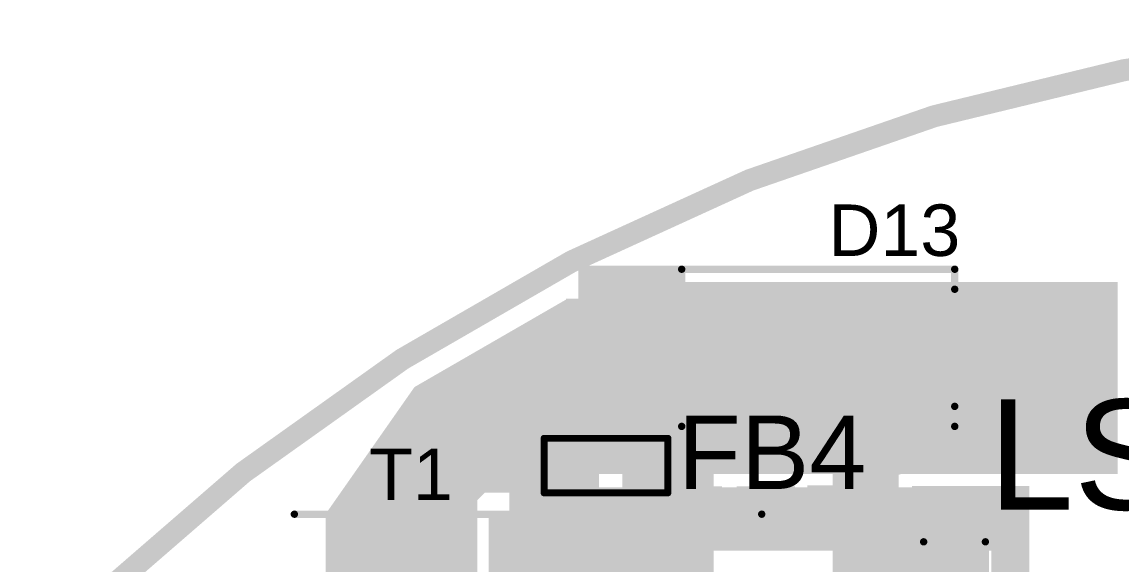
# Model space of a CAD drawing. Header units: millimetres. Extents: x -35.7 to 35.7, y -3.2 to 68.2.
# Drawn here: x -25.77 to -6.76, y 58.81 to 68.19 of the extents above; entities that cross this region are included whole.
import ezdxf

# ---------------------------------------------------------------- set-up
doc = ezdxf.new("R2010")
doc.units = ezdxf.units.MM
for name, color, linetype in [('BottomLayer', 5, 'Continuous'), ('BottomPaste', 16, 'Continuous'), ('BottomSolder', 6, 'Continuous'), ('Mechanical2', 216, 'Continuous'), ('TopLayer', 1, 'Continuous'), ('TopOverlay', 2, 'Continuous'), ('TopPaste', 8, 'Continuous'), ('TopSolder', 216, 'Continuous'), ('ViaHoleLayer', 16, 'Continuous')]:
    doc.layers.add(name, color=color, linetype=linetype)
doc.styles.add('Arial', font='', dxfattribs={"height": 0.2})
doc.styles.get('Arial').set_extended_font_data('Arial')

# ---------------------------------------------------------------- blocks, each defined once
blk = doc.blocks.new('SMA_28')
at = {"layer": 'TopLayer'}
for points in [[(-3.25, 0.85), (-0.75, 0.85), (-0.75, -0.85), (-3.25, -0.85)], [(0.75, 0.85), (3.25, 0.85), (3.25, -0.85), (0.75, -0.85)]]:
    blk.add_hatch(color=1, dxfattribs=at).paths.add_polyline_path(points)
at = {"layer": 'TopOverlay'}
for points in [[(-4.445, -1.422), (-3.278, -1.422), (-3.278, 1.422), (-4.445, 1.422)], [(-3.3, 0.924), (-2.596, 0.924), (-2.596, 1.422), (-3.3, 1.422)], [(-3.3, -1.422), (-2.596, -1.422), (-2.596, -0.924), (-3.3, -0.924)]]:
    blk.add_hatch(color=2, dxfattribs=at).paths.add_polyline_path(points)
at = {"layer": 'TopPaste'}
for points in [[(-3.25, 0.85), (-0.75, 0.85), (-0.75, -0.85), (-3.25, -0.85)], [(0.75, 0.85), (3.25, 0.85), (3.25, -0.85), (0.75, -0.85)]]:
    blk.add_hatch(color=8, dxfattribs=at).paths.add_polyline_path(points)
at = {"layer": 'TopSolder'}
for points in [[(-3.352, 0.952), (-0.648, 0.952), (-0.648, -0.952), (-3.352, -0.952)], [(0.648, 0.952), (3.352, 0.952), (3.352, -0.952), (0.648, -0.952)]]:
    blk.add_hatch(color=216, dxfattribs=at).paths.add_polyline_path(points)
at = {"layer": 'TopOverlay', "const_width": 0.127}
for points in [[(-2.658, 1.358), (2.061, 1.358)], [(2.061, 1.012), (2.061, 1.358)], [(2.061, -1.358), (2.061, -1.012)], [(-2.658, -1.358), (2.061, -1.358)]]:
    blk.add_lwpolyline(points, dxfattribs=at)
at = {"layer": 'TopOverlay', "const_width": 0.0635}
for points in [[(-2.69, 1.358, 1), (-2.626, 1.358, 1)], [(2.029, 1.358, 1), (2.093, 1.358, 1)], [(2.029, 1.358, 1), (2.093, 1.358, 1)], [(2.029, 1.012, 1), (2.093, 1.012, 1)], [(2.029, -1.012, 1), (2.093, -1.012, 1)], [(-2.69, -1.358, 1), (-2.626, -1.358, 1)], [(2.029, -1.358, 1), (2.093, -1.358, 1)], [(2.029, -1.358, 1), (2.093, -1.358, 1)]]:
    blk.add_lwpolyline(points, format="xyb", close=True, dxfattribs=at)
blk = doc.blocks.new('CAP_0603_B_81')
at = {"layer": 'BottomLayer'}
for points in [[(-1.143, -0.445), (-1.143, 0.445), (-0.381, 0.445), (-0.381, -0.445)], [(0.381, -0.445), (0.381, 0.445), (1.143, 0.445), (1.143, -0.445)]]:
    blk.add_hatch(color=5, dxfattribs=at).paths.add_polyline_path(points)
at = {"layer": 'BottomPaste'}
for points in [[(-1.143, -0.445), (-1.143, 0.445), (-0.381, 0.445), (-0.381, -0.445)], [(0.381, -0.445), (0.381, 0.445), (1.143, 0.445), (1.143, -0.445)]]:
    blk.add_hatch(color=16, dxfattribs=at).paths.add_polyline_path(points)
at = {"layer": 'BottomSolder'}
for points in [[(-1.203, -0.504), (-1.203, 0.504), (-0.321, 0.504), (-0.321, -0.504)], [(0.321, -0.504), (0.321, 0.504), (1.203, 0.504), (1.203, -0.504)]]:
    blk.add_hatch(color=6, dxfattribs=at).paths.add_polyline_path(points)
blk = doc.blocks.new('CAP_0603_B_82')
at = {"layer": 'BottomLayer'}
for points in [[(-1.143, -0.445), (-1.143, 0.445), (-0.381, 0.445), (-0.381, -0.445)], [(0.381, -0.445), (0.381, 0.445), (1.143, 0.445), (1.143, -0.445)]]:
    blk.add_hatch(color=5, dxfattribs=at).paths.add_polyline_path(points)
at = {"layer": 'BottomPaste'}
for points in [[(-1.143, -0.445), (-1.143, 0.445), (-0.381, 0.445), (-0.381, -0.445)], [(0.381, -0.445), (0.381, 0.445), (1.143, 0.445), (1.143, -0.445)]]:
    blk.add_hatch(color=16, dxfattribs=at).paths.add_polyline_path(points)
at = {"layer": 'BottomSolder'}
for points in [[(-1.203, -0.504), (-1.203, 0.504), (-0.321, 0.504), (-0.321, -0.504)], [(0.321, -0.504), (0.321, 0.504), (1.203, 0.504), (1.203, -0.504)]]:
    blk.add_hatch(color=6, dxfattribs=at).paths.add_polyline_path(points)
blk = doc.blocks.new('MPZ1608S121ATDH5_134')
at = {"layer": 'TopLayer'}
for points in [[(-1, 0.4), (-0.4, 0.4), (-0.4, -0.4), (-1, -0.4)], [(0.4, 0.4), (1, 0.4), (1, -0.4), (0.4, -0.4)]]:
    blk.add_hatch(color=1, dxfattribs=at).paths.add_polyline_path(points)
at = {"layer": 'TopPaste'}
for points in [[(-1, 0.4), (-0.4, 0.4), (-0.4, -0.4), (-1, -0.4)], [(0.4, 0.4), (1, 0.4), (1, -0.4), (0.4, -0.4)]]:
    blk.add_hatch(color=8, dxfattribs=at).paths.add_polyline_path(points)
at = {"layer": 'TopSolder'}
for points in [[(-1.102, 0.502), (-0.298, 0.502), (-0.298, -0.502), (-1.102, -0.502)], [(0.298, 0.502), (1.102, 0.502), (1.102, -0.502), (0.298, -0.502)]]:
    blk.add_hatch(color=216, dxfattribs=at).paths.add_polyline_path(points)
at = {"layer": 'TopOverlay', "const_width": 0.12}
for points in [[(-1.067, 0.475), (-1.067, -0.468)], [(1.073, 0.475), (-1.067, 0.475)], [(1.073, 0.475), (1.073, -0.468)], [(1.073, -0.468), (-1.067, -0.468)]]:
    blk.add_lwpolyline(points, dxfattribs=at)
at = {"layer": 'TopOverlay', "const_width": 0.06}
for points in [[(-1.097, 0.475, 1), (-1.037, 0.475, 1)], [(-1.097, 0.475, 1), (-1.037, 0.475, 1)], [(1.043, 0.475, 1), (1.103, 0.475, 1)], [(1.043, 0.475, 1), (1.103, 0.475, 1)], [(-1.097, -0.468, 1), (-1.037, -0.468, 1)], [(-1.097, -0.468, 1), (-1.037, -0.468, 1)], [(1.043, -0.468, 1), (1.103, -0.468, 1)], [(1.043, -0.468, 1), (1.103, -0.468, 1)]]:
    blk.add_lwpolyline(points, format="xyb", close=True, dxfattribs=at)
blk = doc.blocks.new('RES0603_147')
at = {"layer": 'TopLayer'}
for points in [[(-0.381, 0.4445), (-0.381, -0.4445), (-1.143, -0.4445), (-1.143, 0.4445)], [(1.143, 0.4445), (1.143, -0.4445), (0.381, -0.4445), (0.381, 0.4445)]]:
    blk.add_hatch(color=1, dxfattribs=at).paths.add_polyline_path(points)
at = {"layer": 'TopPaste'}
for points in [[(-0.381, 0.4445), (-0.381, -0.4445), (-1.143, -0.4445), (-1.143, 0.4445)], [(1.143, 0.4445), (1.143, -0.4445), (0.381, -0.4445), (0.381, 0.4445)]]:
    blk.add_hatch(color=8, dxfattribs=at).paths.add_polyline_path(points)
at = {"layer": 'TopSolder'}
for points in [[(-0.2794, 0.5461), (-0.2794, -0.5461), (-1.2446, -0.5461), (-1.2446, 0.5461)], [(1.2446, 0.5461), (1.2446, -0.5461), (0.2794, -0.5461), (0.2794, 0.5461)]]:
    blk.add_hatch(color=216, dxfattribs=at).paths.add_polyline_path(points)
at = {"layer": 'TopOverlay', "const_width": 0.127}
for points in [[(1.2192, 0.5334), (-1.2192, 0.5334)], [(-1.2192, -0.5334), (-1.2192, 0.5334)], [(1.2192, -0.5334), (1.2192, 0.5334)], [(1.2192, -0.5334), (-1.2192, -0.5334)]]:
    blk.add_lwpolyline(points, dxfattribs=at)
at = {"layer": 'TopOverlay', "const_width": 0.0635}
for points in [[(-1.25095, 0.5334, 1), (-1.18745, 0.5334, 1)], [(-1.25095, 0.5334, 1), (-1.18745, 0.5334, 1)], [(1.18745, 0.5334, 1), (1.25095, 0.5334, 1)], [(1.18745, 0.5334, 1), (1.25095, 0.5334, 1)], [(-1.25095, -0.5334, 1), (-1.18745, -0.5334, 1)], [(-1.25095, -0.5334, 1), (-1.18745, -0.5334, 1)], [(1.18745, -0.5334, 1), (1.25095, -0.5334, 1)], [(1.18745, -0.5334, 1), (1.25095, -0.5334, 1)]]:
    blk.add_lwpolyline(points, format="xyb", close=True, dxfattribs=at)
blk = doc.blocks.new('RES0603_B_155')
at = {"layer": 'BottomLayer'}
for points in [[(-1.143, -0.4445), (-1.143, 0.4445), (-0.381, 0.4445), (-0.381, -0.4445)], [(0.381, -0.4445), (0.381, 0.4445), (1.143, 0.4445), (1.143, -0.4445)]]:
    blk.add_hatch(color=5, dxfattribs=at).paths.add_polyline_path(points)
at = {"layer": 'BottomPaste'}
for points in [[(-1.143, -0.4445), (-1.143, 0.4445), (-0.381, 0.4445), (-0.381, -0.4445)], [(0.381, -0.4445), (0.381, 0.4445), (1.143, 0.4445), (1.143, -0.4445)]]:
    blk.add_hatch(color=16, dxfattribs=at).paths.add_polyline_path(points)
at = {"layer": 'BottomSolder'}
for points in [[(-1.2446, -0.5461), (-1.2446, 0.5461), (-0.2794, 0.5461), (-0.2794, -0.5461)], [(0.2794, -0.5461), (0.2794, 0.5461), (1.2446, 0.5461), (1.2446, -0.5461)]]:
    blk.add_hatch(color=6, dxfattribs=at).paths.add_polyline_path(points)
blk = doc.blocks.new('750314597_163')
at = {"layer": 'TopLayer'}
for points in [[(-6.48, 3.085), (-5.18, 3.085), (-5.18, 1.915), (-6.48, 1.915)], [(5.18, 3.085), (6.48, 3.085), (6.48, 1.915), (5.18, 1.915)], [(-6.48, 0.585), (-5.18, 0.585), (-5.18, -0.585), (-6.48, -0.585)], [(5.18, 0.585), (6.48, 0.585), (6.48, -0.585), (5.18, -0.585)], [(-6.48, -1.915), (-5.18, -1.915), (-5.18, -3.085), (-6.48, -3.085)], [(5.18, -1.915), (6.48, -1.915), (6.48, -3.085), (5.18, -3.085)]]:
    blk.add_hatch(color=1, dxfattribs=at).paths.add_polyline_path(points)
at = {"layer": 'TopPaste'}
for points in [[(-6.48, 3.085), (-5.18, 3.085), (-5.18, 1.915), (-6.48, 1.915)], [(5.18, 3.085), (6.48, 3.085), (6.48, 1.915), (5.18, 1.915)], [(-6.48, 0.585), (-5.18, 0.585), (-5.18, -0.585), (-6.48, -0.585)], [(5.18, 0.585), (6.48, 0.585), (6.48, -0.585), (5.18, -0.585)], [(-6.48, -1.915), (-5.18, -1.915), (-5.18, -3.085), (-6.48, -3.085)], [(5.18, -1.915), (6.48, -1.915), (6.48, -3.085), (5.18, -3.085)]]:
    blk.add_hatch(color=8, dxfattribs=at).paths.add_polyline_path(points)
at = {"layer": 'TopSolder'}
for points in [[(-6.582, 3.187), (-5.078, 3.187), (-5.078, 1.813), (-6.582, 1.813)], [(5.078, 3.187), (6.582, 3.187), (6.582, 1.813), (5.078, 1.813)], [(-6.582, 0.687), (-5.078, 0.687), (-5.078, -0.687), (-6.582, -0.687)], [(5.078, 0.687), (6.582, 0.687), (6.582, -0.687), (5.078, -0.687)], [(-6.582, -1.813), (-5.078, -1.813), (-5.078, -3.187), (-6.582, -3.187)], [(5.078, -1.813), (6.582, -1.813), (6.582, -3.187), (5.078, -3.187)]]:
    blk.add_hatch(color=216, dxfattribs=at).paths.add_polyline_path(points)
at = {"layer": 'TopOverlay', "const_width": 0.127}
for points in [[(4.14, 4.928), (-3.937, 4.928)], [(4.14, -4.928), (-3.937, -4.928)]]:
    blk.add_lwpolyline(points, dxfattribs=at)
at = {"layer": 'TopOverlay'}
for points, const_width in [([(-3.969, 4.928, 1), (-3.905, 4.928, 1)], 0.0635), ([(4.108, 4.928, 1), (4.172, 4.928, 1)], 0.0635), ([(5.791, 3.505, 1), (5.537, 3.505, 1)], 0.254), ([(5.474, 3.505, 1), (5.601, 3.505, 1)], 0.127), ([(5.728, 3.505, 1), (5.855, 3.505, 1)], 0.127), ([(-3.969, -4.928, 1), (-3.905, -4.928, 1)], 0.0635), ([(4.108, -4.928, 1), (4.172, -4.928, 1)], 0.0635)]:
    blk.add_lwpolyline(points, format="xyb", close=True, dxfattribs=dict(at, const_width=const_width))

msp = doc.modelspace()

# ---------------------------------------------------------------- hatches: boundary and pattern name
at = {"layer": 'BottomLayer'}
for points in [[(-17.908, 62.178), (-17.038, 60.672), (-14.412, 62.188), (-15.282, 63.695)], [(-15.282, 60.381), (-6.833, 60.381), (-6.833, 63.695), (-15.282, 63.695)], [(-19.787, 60.3), (-18.656, 59.169), (-16.778, 61.048), (-17.908, 62.178)], [(-17.856, 60.381), (-7.569, 60.381), (-7.569, 61.951), (-17.856, 61.951)], [(-19.787, 55.788), (-17.9, 55.788), (-17.9, 60.3), (-19.787, 60.3)], [(-17.348, 56.286), (-13.875, 56.286), (-13.875, 60.147), (-17.348, 60.147)], [(-14.173, 59.055), (-9.017, 59.055), (-9.017, 60.147), (-14.173, 60.147)]]:
    msp.add_hatch(color=5, dxfattribs=at).paths.add_polyline_path(points)
h = msp.add_hatch(color=5, dxfattribs=at)
edge = h.paths.add_edge_path()
edge.add_arc((-8.026, 63.221), 0.3, 0, 360)
h = msp.add_hatch(color=5, dxfattribs=at)
edge = h.paths.add_edge_path()
edge.add_arc((-7.315, 63.221), 0.3, 0, 360)
h = msp.add_hatch(color=5, dxfattribs=at)
edge = h.paths.add_edge_path()
edge.add_arc((-8.026, 62.56), 0.3, 0, 360)
h = msp.add_hatch(color=5, dxfattribs=at)
edge = h.paths.add_edge_path()
edge.add_arc((-7.315, 62.56), 0.3, 0, 360)
h = msp.add_hatch(color=5, dxfattribs=at)
edge = h.paths.add_edge_path()
edge.add_arc((-8.026, 61.9), 0.3, 0, 360)
h = msp.add_hatch(color=5, dxfattribs=at)
edge = h.paths.add_edge_path()
edge.add_arc((-7.315, 61.9), 0.3, 0, 360)
h = msp.add_hatch(color=5, dxfattribs=at)
edge = h.paths.add_edge_path()
edge.add_arc((-10.693, 61.316), 0.3, 0, 360)
h = msp.add_hatch(color=5, dxfattribs=at)
edge = h.paths.add_edge_path()
edge.add_arc((-8.026, 61.239), 0.3, 0, 360)
h = msp.add_hatch(color=5, dxfattribs=at)
edge = h.paths.add_edge_path()
edge.add_arc((-7.315, 61.239), 0.3, 0, 360)
h = msp.add_hatch(color=5, dxfattribs=at)
edge = h.paths.add_edge_path()
edge.add_arc((-10.693, 60.655), 0.3, 0, 360)
h = msp.add_hatch(color=5, dxfattribs=at)
edge = h.paths.add_edge_path()
edge.add_arc((-10.047, 59.766), 0.3, 0, 360)
h = msp.add_hatch(color=5, dxfattribs=at)
edge = h.paths.add_edge_path()
edge.add_arc((-9.373, 59.766), 0.3, 0, 360)
h = msp.add_hatch(color=5, dxfattribs=at)
edge = h.paths.add_edge_path()
edge.add_arc((-17.31, 59.113), 0.3, 0, 360)
h = msp.add_hatch(color=5, dxfattribs=at)
edge = h.paths.add_edge_path()
edge.add_arc((-16.618, 59.113), 0.3, 0, 360)
at = {"layer": 'BottomSolder'}
h = msp.add_hatch(color=6, dxfattribs=at)
edge = h.paths.add_edge_path()
edge.add_arc((-8.026, 63.221), 0.15, 0, 360)
h = msp.add_hatch(color=6, dxfattribs=at)
edge = h.paths.add_edge_path()
edge.add_arc((-7.315, 63.221), 0.15, 0, 360)
h = msp.add_hatch(color=6, dxfattribs=at)
edge = h.paths.add_edge_path()
edge.add_arc((-8.026, 62.56), 0.15, 0, 360)
h = msp.add_hatch(color=6, dxfattribs=at)
edge = h.paths.add_edge_path()
edge.add_arc((-7.315, 62.56), 0.15, 0, 360)
h = msp.add_hatch(color=6, dxfattribs=at)
edge = h.paths.add_edge_path()
edge.add_arc((-8.026, 61.9), 0.15, 0, 360)
h = msp.add_hatch(color=6, dxfattribs=at)
edge = h.paths.add_edge_path()
edge.add_arc((-7.315, 61.9), 0.15, 0, 360)
h = msp.add_hatch(color=6, dxfattribs=at)
edge = h.paths.add_edge_path()
edge.add_arc((-10.693, 61.316), 0.15, 0, 360)
h = msp.add_hatch(color=6, dxfattribs=at)
edge = h.paths.add_edge_path()
edge.add_arc((-8.026, 61.239), 0.15, 0, 360)
h = msp.add_hatch(color=6, dxfattribs=at)
edge = h.paths.add_edge_path()
edge.add_arc((-7.315, 61.239), 0.15, 0, 360)
h = msp.add_hatch(color=6, dxfattribs=at)
edge = h.paths.add_edge_path()
edge.add_arc((-10.693, 60.655), 0.15, 0, 360)
h = msp.add_hatch(color=6, dxfattribs=at)
edge = h.paths.add_edge_path()
edge.add_arc((-10.047, 59.766), 0.15, 0, 360)
h = msp.add_hatch(color=6, dxfattribs=at)
edge = h.paths.add_edge_path()
edge.add_arc((-9.373, 59.766), 0.15, 0, 360)
h = msp.add_hatch(color=6, dxfattribs=at)
edge = h.paths.add_edge_path()
edge.add_arc((-17.31, 59.113), 0.15, 0, 360)
h = msp.add_hatch(color=6, dxfattribs=at)
edge = h.paths.add_edge_path()
edge.add_arc((-16.618, 59.113), 0.15, 0, 360)
at = {"layer": 'TopLayer'}
for points in [[(-11.76, 60.503), (-6.833, 60.503), (-6.833, 63.652), (-11.76, 63.652)], [(-18.985, 61.882), (-18.123, 60.39), (-15.502, 61.903), (-16.364, 63.395)], [(-12.459, 63.41), (-16.364, 63.41), (-16.364, 61.445), (-12.459, 61.445)], [(-17.517, 62.23), (-17.517, 60.128), (-15.802, 60.128), (-15.802, 62.23)], [(-20.523, 59.685), (-18.962, 58.592), (-17.424, 60.789), (-18.985, 61.882)], [(-11.76, 61.544), (-11.76, 58.42), (-10.617, 58.42), (-10.617, 61.544)], [(-15.799, 61.239), (-18.237, 61.239), (-18.237, 60.058), (-15.799, 60.058)], [(-15.392, 55.931), (-13.818, 55.931), (-13.818, 60.996), (-15.392, 60.996)], [(-10.389, 59.36), (-8.357, 59.36), (-8.357, 60.173), (-10.389, 60.173)], [(-9.017, 52.292), (-8.357, 52.292), (-8.357, 59.766), (-9.017, 59.766)], [(-20.523, 55.874), (-18.415, 55.874), (-18.415, 59.685), (-20.523, 59.685)], [(-17.704, 55.931), (-15.977, 55.931), (-15.977, 59.66), (-17.704, 59.66)], [(-11.76, 59.157), (-11.76, 58.217), (-9.195, 58.217), (-9.195, 59.157)]]:
    msp.add_hatch(color=1, dxfattribs=at).paths.add_polyline_path(points)
h = msp.add_hatch(color=1, dxfattribs=at)
edge = h.paths.add_edge_path()
edge.add_arc((-8.026, 63.221), 0.3, 0, 360)
h = msp.add_hatch(color=1, dxfattribs=at)
edge = h.paths.add_edge_path()
edge.add_arc((-7.315, 63.221), 0.3, 0, 360)
h = msp.add_hatch(color=1, dxfattribs=at)
edge = h.paths.add_edge_path()
edge.add_arc((-8.026, 62.56), 0.3, 0, 360)
h = msp.add_hatch(color=1, dxfattribs=at)
edge = h.paths.add_edge_path()
edge.add_arc((-7.315, 62.56), 0.3, 0, 360)
h = msp.add_hatch(color=1, dxfattribs=at)
edge = h.paths.add_edge_path()
edge.add_arc((-8.026, 61.9), 0.3, 0, 360)
h = msp.add_hatch(color=1, dxfattribs=at)
edge = h.paths.add_edge_path()
edge.add_arc((-7.315, 61.9), 0.3, 0, 360)
h = msp.add_hatch(color=1, dxfattribs=at)
edge = h.paths.add_edge_path()
edge.add_arc((-10.693, 61.316), 0.3, 0, 360)
h = msp.add_hatch(color=1, dxfattribs=at)
edge = h.paths.add_edge_path()
edge.add_arc((-8.026, 61.239), 0.3, 0, 360)
h = msp.add_hatch(color=1, dxfattribs=at)
edge = h.paths.add_edge_path()
edge.add_arc((-7.315, 61.239), 0.3, 0, 360)
h = msp.add_hatch(color=1, dxfattribs=at)
edge = h.paths.add_edge_path()
edge.add_arc((-10.693, 60.655), 0.3, 0, 360)
h = msp.add_hatch(color=1, dxfattribs=at)
edge = h.paths.add_edge_path()
edge.add_arc((-10.047, 59.766), 0.3, 0, 360)
h = msp.add_hatch(color=1, dxfattribs=at)
edge = h.paths.add_edge_path()
edge.add_arc((-9.373, 59.766), 0.3, 0, 360)
h = msp.add_hatch(color=1, dxfattribs=at)
edge = h.paths.add_edge_path()
edge.add_arc((-17.31, 59.113), 0.3, 0, 360)
h = msp.add_hatch(color=1, dxfattribs=at)
edge = h.paths.add_edge_path()
edge.add_arc((-16.618, 59.113), 0.3, 0, 360)
at = {"layer": 'TopSolder'}
h = msp.add_hatch(color=216, dxfattribs=at)
edge = h.paths.add_edge_path()
edge.add_arc((-8.026, 63.221), 0.15, 0, 360)
h = msp.add_hatch(color=216, dxfattribs=at)
edge = h.paths.add_edge_path()
edge.add_arc((-7.315, 63.221), 0.15, 0, 360)
h = msp.add_hatch(color=216, dxfattribs=at)
edge = h.paths.add_edge_path()
edge.add_arc((-8.026, 62.56), 0.15, 0, 360)
h = msp.add_hatch(color=216, dxfattribs=at)
edge = h.paths.add_edge_path()
edge.add_arc((-7.315, 62.56), 0.15, 0, 360)
h = msp.add_hatch(color=216, dxfattribs=at)
edge = h.paths.add_edge_path()
edge.add_arc((-8.026, 61.9), 0.15, 0, 360)
h = msp.add_hatch(color=216, dxfattribs=at)
edge = h.paths.add_edge_path()
edge.add_arc((-7.315, 61.9), 0.15, 0, 360)
h = msp.add_hatch(color=216, dxfattribs=at)
edge = h.paths.add_edge_path()
edge.add_arc((-10.693, 61.316), 0.15, 0, 360)
h = msp.add_hatch(color=216, dxfattribs=at)
edge = h.paths.add_edge_path()
edge.add_arc((-8.026, 61.239), 0.15, 0, 360)
h = msp.add_hatch(color=216, dxfattribs=at)
edge = h.paths.add_edge_path()
edge.add_arc((-7.315, 61.239), 0.15, 0, 360)
h = msp.add_hatch(color=216, dxfattribs=at)
edge = h.paths.add_edge_path()
edge.add_arc((-10.693, 60.655), 0.15, 0, 360)
h = msp.add_hatch(color=216, dxfattribs=at)
edge = h.paths.add_edge_path()
edge.add_arc((-10.047, 59.766), 0.15, 0, 360)
h = msp.add_hatch(color=216, dxfattribs=at)
edge = h.paths.add_edge_path()
edge.add_arc((-9.373, 59.766), 0.15, 0, 360)
h = msp.add_hatch(color=216, dxfattribs=at)
edge = h.paths.add_edge_path()
edge.add_arc((-17.31, 59.113), 0.15, 0, 360)
h = msp.add_hatch(color=216, dxfattribs=at)
edge = h.paths.add_edge_path()
edge.add_arc((-16.618, 59.113), 0.15, 0, 360)
at = {"layer": 'ViaHoleLayer'}
h = msp.add_hatch(color=16, dxfattribs=at)
edge = h.paths.add_edge_path()
edge.add_arc((-8.026, 63.221), 0.15, 0, 360)
h = msp.add_hatch(color=16, dxfattribs=at)
edge = h.paths.add_edge_path()
edge.add_arc((-7.315, 63.221), 0.15, 0, 360)
h = msp.add_hatch(color=16, dxfattribs=at)
edge = h.paths.add_edge_path()
edge.add_arc((-8.026, 62.56), 0.15, 0, 360)
h = msp.add_hatch(color=16, dxfattribs=at)
edge = h.paths.add_edge_path()
edge.add_arc((-7.315, 62.56), 0.15, 0, 360)
h = msp.add_hatch(color=16, dxfattribs=at)
edge = h.paths.add_edge_path()
edge.add_arc((-8.026, 61.9), 0.15, 0, 360)
h = msp.add_hatch(color=16, dxfattribs=at)
edge = h.paths.add_edge_path()
edge.add_arc((-7.315, 61.9), 0.15, 0, 360)
h = msp.add_hatch(color=16, dxfattribs=at)
edge = h.paths.add_edge_path()
edge.add_arc((-10.693, 61.316), 0.15, 0, 360)
h = msp.add_hatch(color=16, dxfattribs=at)
edge = h.paths.add_edge_path()
edge.add_arc((-8.026, 61.239), 0.15, 0, 360)
h = msp.add_hatch(color=16, dxfattribs=at)
edge = h.paths.add_edge_path()
edge.add_arc((-7.315, 61.239), 0.15, 0, 360)
h = msp.add_hatch(color=16, dxfattribs=at)
edge = h.paths.add_edge_path()
edge.add_arc((-10.693, 60.655), 0.15, 0, 360)
h = msp.add_hatch(color=16, dxfattribs=at)
edge = h.paths.add_edge_path()
edge.add_arc((-10.047, 59.766), 0.15, 0, 360)
h = msp.add_hatch(color=16, dxfattribs=at)
edge = h.paths.add_edge_path()
edge.add_arc((-9.373, 59.766), 0.15, 0, 360)
h = msp.add_hatch(color=16, dxfattribs=at)
edge = h.paths.add_edge_path()
edge.add_arc((-17.31, 59.113), 0.15, 0, 360)
h = msp.add_hatch(color=16, dxfattribs=at)
edge = h.paths.add_edge_path()
edge.add_arc((-16.618, 59.113), 0.15, 0, 360)

# ---------------------------------------------------------------- linework, layer by layer
at = {"layer": 'Mechanical2', "const_width": 0.381}
msp.add_lwpolyline([(-30.744, 50.25, -0.267949), (0, 68)], format="xyb", dxfattribs=at)
at = {"layer": 'TopLayer', "const_width": 1.016}
msp.add_lwpolyline([(-14.321, 47.427), (-14.321, 60.461)], dxfattribs=at)
at = {"layer": 'TopLayer', "const_width": 0.508}
msp.add_lwpolyline([(-14.575, 60.461, 1), (-14.067, 60.461, 1)], format="xyb", close=True, dxfattribs=at)

# ---------------------------------------------------------------- block references
msp.add_blockref('SMA_28', (-11.709, 62.56))
for name, p, rotation in [('CAP_0603_B_82', (-14.173, 60.487), 90), ('CAP_0603_B_81', (-12.912, 60.487), 90), ('RES0603_B_155', (-11.651, 60.461), 270), ('MPZ1608S121ATDH5_134', (-15.672, 60.528), 180), ('750314597_163', (-16.921, 54.757), 180), ('RES0603_147', (-9.652, 57.988), 270)]:
    msp.add_blockref(name, p, dxfattribs=dict(rotation=rotation))

# ---------------------------------------------------------------- texts
at = {"layer": 'TopOverlay', "style": 'Arial'}
for s, height, p in [('D13', 0.889, (-11.83, 64.148)), ('LSS-P-PCB-T v3.5', 1.905, (-9.068, 59.763)), ('FB4', 1.27, (-14.43, 60.12)), ('T1', 0.889, (-19.769, 59.931))]:
    msp.add_text(s, height=height, dxfattribs=at).set_placement(p)

doc.saveas('drawing.dxf')
